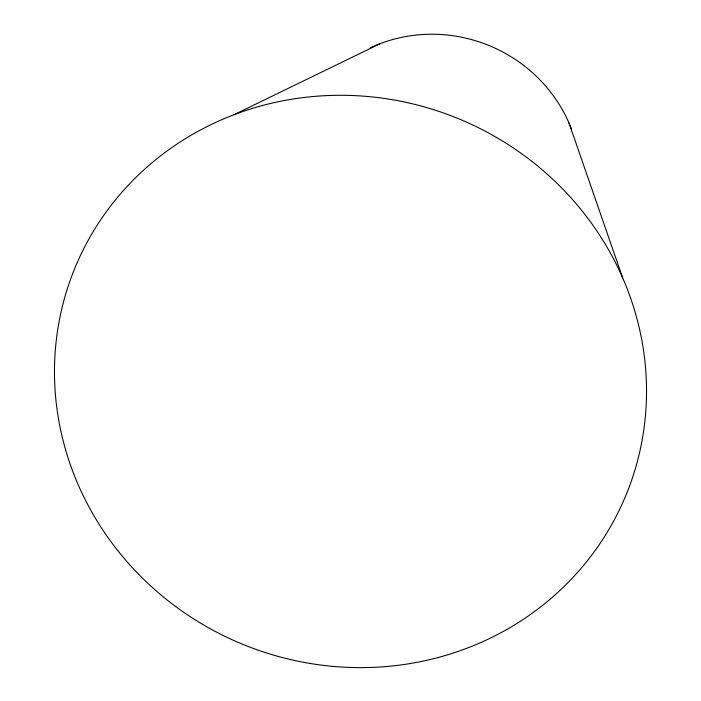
<?xml version="1.0" encoding="UTF-8"?>
<svg xmlns="http://www.w3.org/2000/svg" width="701" height="701" viewBox="0 0 701 701"><rect width="100%" height="100%" fill="white"/><g stroke="black" fill="none" stroke-linecap="round" stroke-linejoin="round"><path stroke-width="1.05" d="M234.09 114.675L380.144 43.655M569.002 122.99L622.69 277.911M370.172 47.896A144.844 138.062 22.5 0 1 571.455 128.993M117.715 550.522A298.039 284.089 22.5 0 0 625.274 496.886A298.039 284.089 22.5 0 0 308.51 96.966A298.039 284.089 22.5 0 0 117.715 550.522"/></g></svg>
